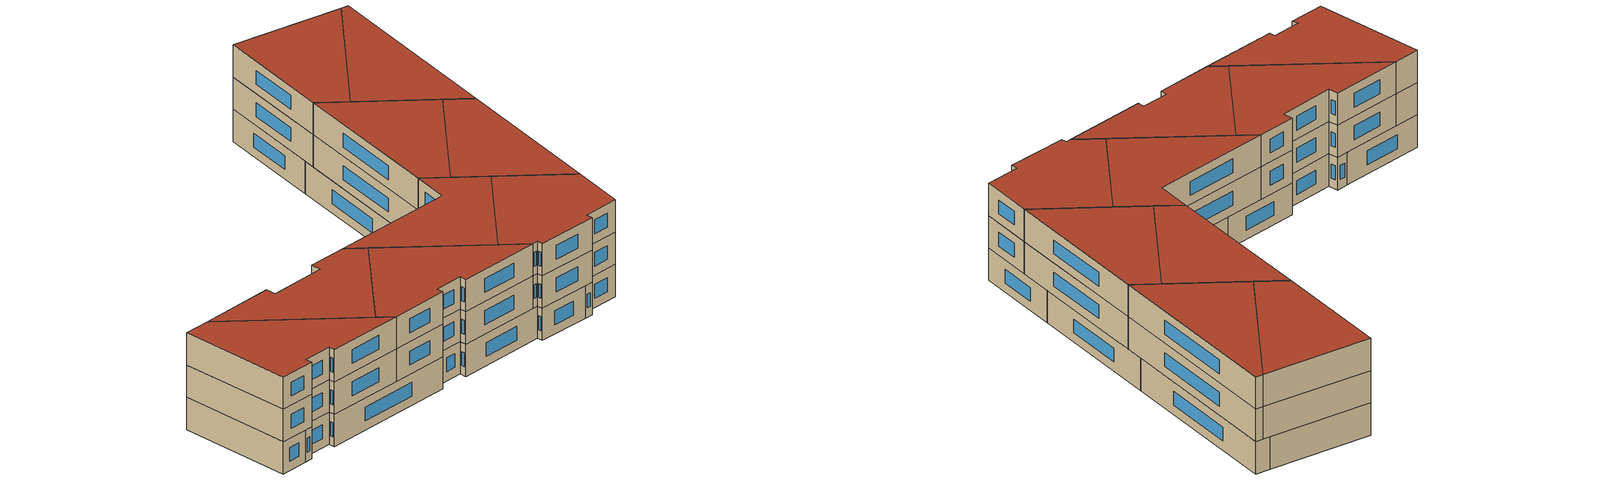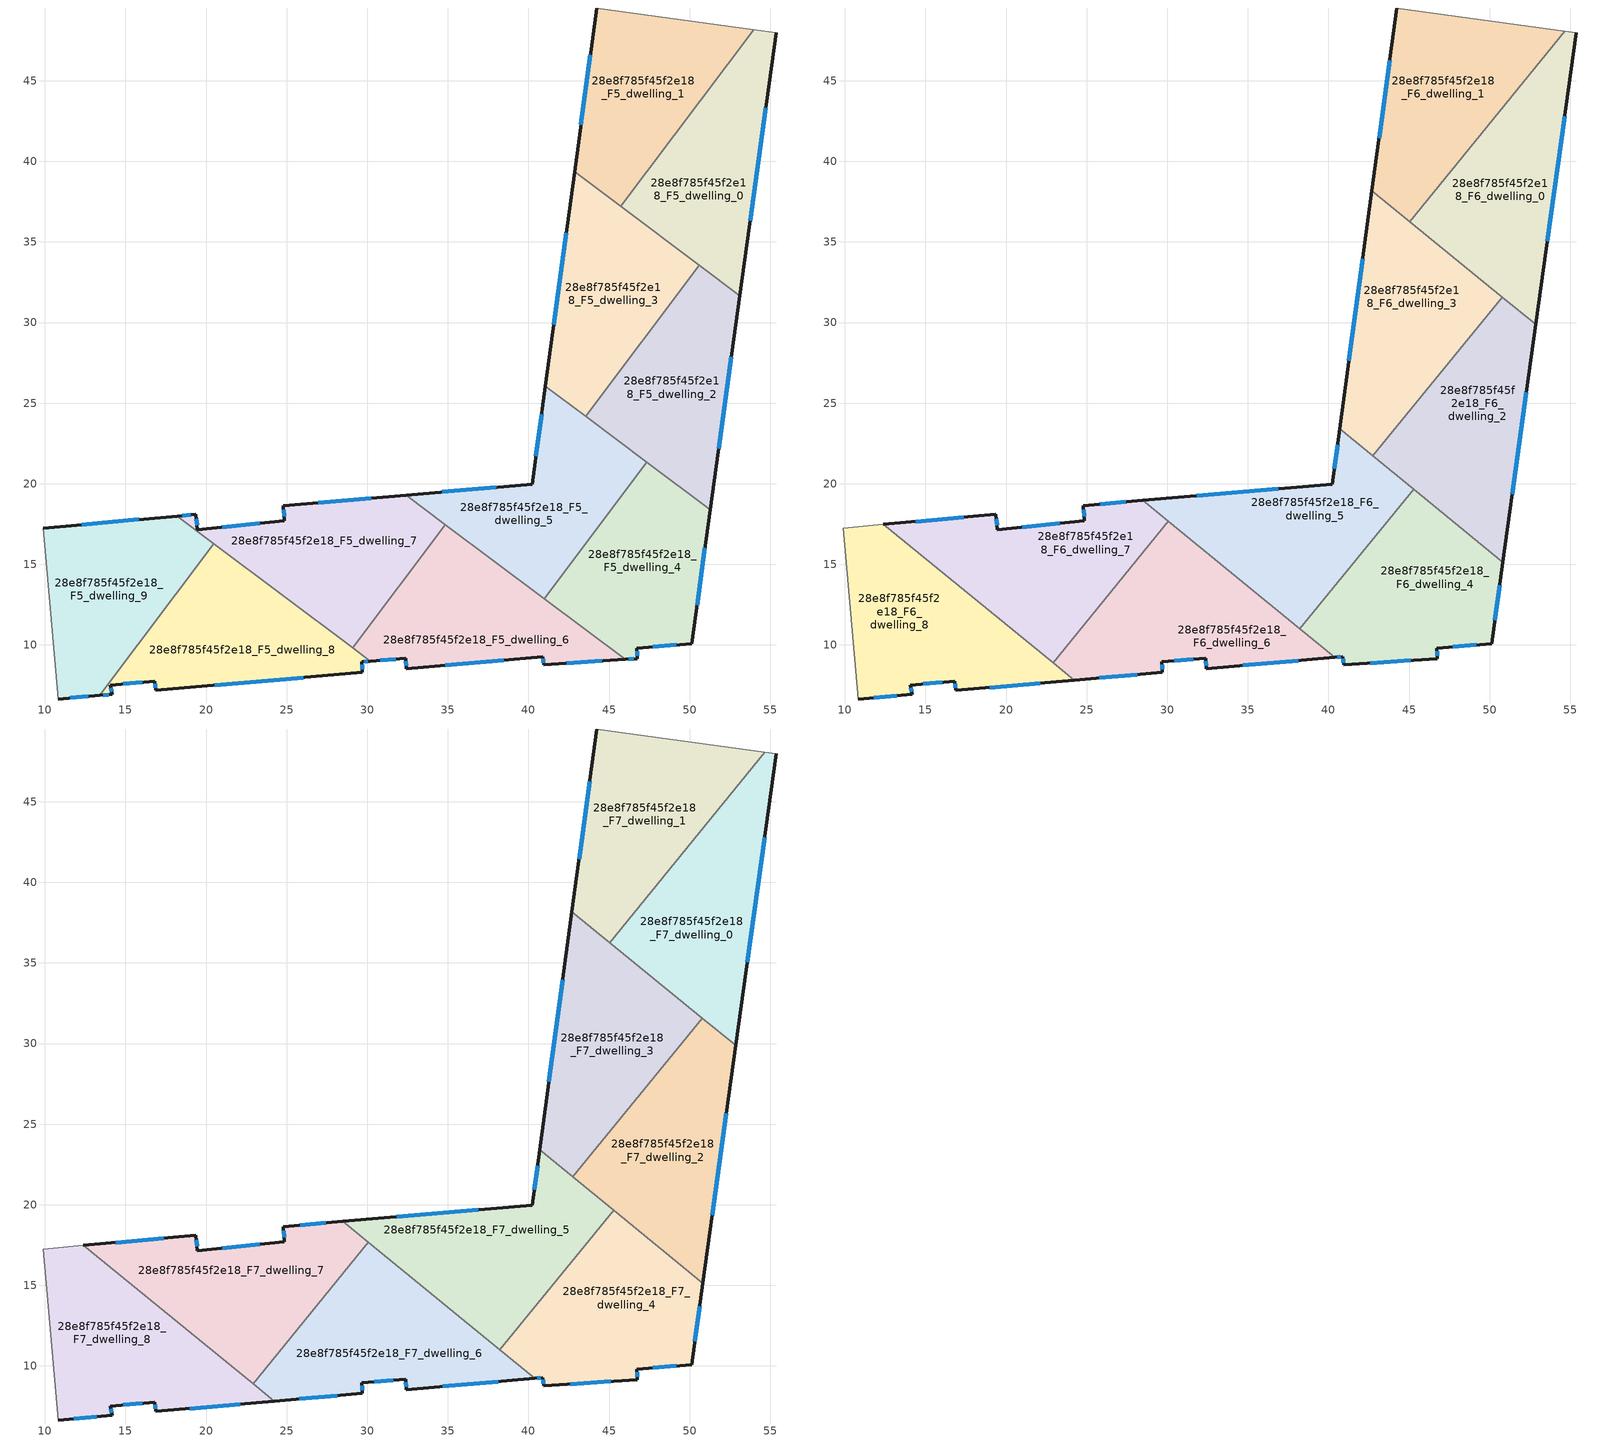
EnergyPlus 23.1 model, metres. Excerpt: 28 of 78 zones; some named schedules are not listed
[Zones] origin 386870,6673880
28e8f785f45f2e18_F5_dwelling_0
 floor to 28e8f785f45f2e18_F4_dwelling_0 (EU_floor_Construction): 55.37,47.97 53.11,31.66 45.73,37.2 53.96,48.17 z15
 wall outside (EU_wall_Construction): 53.11,31.66 55.37,47.97 z15:18
 wall to 28e8f785f45f2e18_F5_dwelling_1 (EU_wall_Construction): 53.96,48.17 45.73,37.2 z15:18
 wall adiabatic (EU_wall_Construction): 55.37,47.97 53.96,48.17 z15:18
 wall to 28e8f785f45f2e18_F5_dwelling_3 (EU_wall_Construction): 45.73,37.2 50.59,33.55 z15:18
 wall to 28e8f785f45f2e18_F5_dwelling_2 (EU_wall_Construction): 50.59,33.55 53.11,31.66 z15:18
 window (EU_Window_Construction): 53.76,36.32 54.72,43.31 z15.86:17.14
28e8f785f45f2e18_F5_dwelling_1
 floor to 28e8f785f45f2e18_F4_dwelling_1 (EU_floor_Construction): 53.96,48.17 45.73,37.2 42.86,39.36 44.23,49.51 z15
 wall outside (EU_wall_Construction): 44.23,49.51 42.86,39.36 z15:18
 wall adiabatic (EU_wall_Construction): 53.96,48.17 44.23,49.51 z15:18
 wall to 28e8f785f45f2e18_F5_dwelling_3 (EU_wall_Construction): 42.86,39.36 45.73,37.2 z15:18
 window (EU_Window_Construction): 43.84,46.61 43.25,42.26 z15.86:17.14
28e8f785f45f2e18_F5_dwelling_2
 floor to 28e8f785f45f2e18_F4_dwelling_2 (EU_floor_Construction): 53.11,31.66 51.28,18.39 43.56,24.18 50.59,33.55 z15
 wall outside (EU_wall_Construction): 51.28,18.39 53.11,31.66 z15:18
 wall to 28e8f785f45f2e18_F5_dwelling_3 (EU_wall_Construction): 50.59,33.55 43.56,24.18 z15:18
 wall to 28e8f785f45f2e18_F5_dwelling_4 (EU_wall_Construction): 47.35,21.34 51.28,18.39 z15:18
 wall to 28e8f785f45f2e18_F5_dwelling_5 (EU_wall_Construction): 43.56,24.18 47.35,21.34 z15:18
 window (EU_Window_Construction): 51.8,22.18 52.59,27.87 z15.86:17.14
28e8f785f45f2e18_F5_dwelling_3
 floor to 28e8f785f45f2e18_F4_dwelling_3 (EU_floor_Construction): 50.59,33.55 43.56,24.18 41.06,26.06 42.86,39.36 z15
 wall outside (EU_wall_Construction): 42.86,39.36 41.06,26.06 z15:18
 wall to 28e8f785f45f2e18_F5_dwelling_5 (EU_wall_Construction): 41.06,26.06 43.56,24.18 z15:18
 window (EU_Window_Construction): 42.34,35.56 41.57,29.86 z15.86:17.14
 ceiling adiabatic (EU_roof_Construction): 43.56,24.18 49.75,32.43 42.7,38.18 41.06,26.06 z18
28e8f785f45f2e18_F5_dwelling_4
 floor to 28e8f785f45f2e18_F4_dwelling_4 (EU_floor_Construction): 51.28,18.39 50.13,10.09 46.73,9.79 46.76,9.16 45.99,9.11 40.99,12.86 47.35,21.34 z15
 wall outside (EU_wall_Construction): 45.99,9.11 46.76,9.16 46.73,9.79 50.13,10.09 51.28,18.39 z15:18
 wall to 28e8f785f45f2e18_F5_dwelling_5 (EU_wall_Construction): 47.35,21.34 40.99,12.86 z15:18
 wall to 28e8f785f45f2e18_F5_dwelling_6 (EU_wall_Construction): 40.99,12.86 45.99,9.11 z15:18
 window (EU_Window_Construction): 50.46,12.46 50.95,16.02 / 47.7,9.88 49.16,10 / 46.75,9.34 46.74,9.61 / 46.21,9.12 46.54,9.14 z15.86:17.14
28e8f785f45f2e18_F5_dwelling_5
 floor to 28e8f785f45f2e18_F4_dwelling_5 (EU_floor_Construction): 47.35,21.34 40.99,12.86 32.42,19.3 40.23,19.96 41.06,26.06 z15
 wall outside (EU_wall_Construction): 41.06,26.06 40.23,19.96 32.42,19.3 z15:18
 wall to 28e8f785f45f2e18_F5_dwelling_7 (EU_wall_Construction): 32.42,19.3 34.85,17.47 z15:18
 wall to 28e8f785f45f2e18_F5_dwelling_6 (EU_wall_Construction): 34.85,17.47 40.99,12.86 z15:18
 window (EU_Window_Construction): 40.82,24.32 40.47,21.71 / 38,19.78 34.65,19.49 z15.86:17.14
 ceiling adiabatic (EU_roof_Construction): 45.79,19.25 42.75,21.73 44.3,23.63 41.06,26.06 40.7,23.4 z18
28e8f785f45f2e18_F5_dwelling_6
 floor to 28e8f785f45f2e18_F4_dwelling_6 (EU_floor_Construction): 45.99,9.11 40.94,8.76 40.89,9.28 32.42,8.54 32.38,9.17 30.2,8.99 29.1,9.82 34.85,17.47 z15
 wall outside (EU_wall_Construction): 30.2,8.99 32.38,9.17 32.42,8.54 40.89,9.28 40.94,8.76 45.99,9.11 z15:18
 wall to 28e8f785f45f2e18_F5_dwelling_7 (EU_wall_Construction): 34.85,17.47 29.1,9.82 z15:18
 wall to 28e8f785f45f2e18_F5_dwelling_8 (EU_wall_Construction): 29.1,9.82 30.2,8.99 z15:18
 window (EU_Window_Construction): 42.39,8.86 44.55,9.01 / 40.9,9.13 40.93,8.91 / 34.84,8.75 38.47,9.07 / 32.39,8.99 32.41,8.72 / 30.82,9.04 31.76,9.12 z15.86:17.14
 ceiling adiabatic (EU_roof_Construction): 38.22,11.01 40.21,13.45 34.85,17.47 33.12,15.17 z18
28e8f785f45f2e18_F5_dwelling_7
 floor to 28e8f785f45f2e18_F4_dwelling_7 (EU_floor_Construction): 34.85,17.47 29.1,9.82 18.21,18 19.38,18.1 19.47,17.15 24.87,17.71 24.8,18.65 32.42,19.3 z15
 wall outside (EU_wall_Construction): 32.42,19.3 24.8,18.65 24.87,17.71 19.47,17.15 19.38,18.1 18.21,18 z15:18
 wall to 28e8f785f45f2e18_F5_dwelling_9 (EU_wall_Construction): 18.21,18 20.49,16.28 z15:18
 wall to 28e8f785f45f2e18_F5_dwelling_8 (EU_wall_Construction): 20.49,16.28 29.1,9.82 z15:18
 window (EU_Window_Construction): 19.04,18.07 18.54,18.03 / 19.44,17.42 19.4,17.83 / 23.33,17.55 21.01,17.31 / 24.82,18.38 24.85,17.98 / 30.24,19.11 26.98,18.84 z15.86:17.14
 ceiling adiabatic (EU_roof_Construction): 33.12,15.17 34.85,17.47 32.42,19.3 28.47,18.96 z18
28e8f785f45f2e18_F5_dwelling_8
 floor to 28e8f785f45f2e18_F4_dwelling_8 (EU_floor_Construction): 30.2,8.99 29.67,8.95 29.7,8.3 16.88,7.18 16.82,7.76 14.07,7.52 14.18,6.94 13.42,6.88 20.49,16.28 z15
 wall outside (EU_wall_Construction): 13.42,6.88 14.18,6.94 14.07,7.52 16.82,7.76 16.88,7.18 29.7,8.3 29.67,8.95 30.2,8.99 z15:18
 wall to 28e8f785f45f2e18_F5_dwelling_9 (EU_wall_Construction): 20.49,16.28 13.42,6.88 z15:18
 window (EU_Window_Construction): 13.64,6.89 13.96,6.92 / 29.82,8.96 30.05,8.98 / 29.69,8.49 29.68,8.77 / 20.54,7.5 26.03,7.98 / 16.84,7.59 16.86,7.34 / 14.86,7.59 16.03,7.69 / 14.15,7.11 14.1,7.35 z15.86:17.14
28e8f785f45f2e18_F5_dwelling_9
 floor to 28e8f785f45f2e18_F4_dwelling_9 (EU_floor_Construction): 20.49,16.28 13.42,6.88 10.84,6.65 9.91,17.25 18.21,18 z15
 wall outside (EU_wall_Construction): 18.21,18 9.91,17.25 / 10.84,6.65 13.42,6.88 z15:18
 wall adiabatic (EU_wall_Construction): 9.91,17.25 10.84,6.65 z15:18
 window (EU_Window_Construction): 15.84,17.78 12.28,17.46 / 11.58,6.71 12.69,6.81 z15.86:17.14
28e8f785f45f2e18_F6_dwelling_0
 floor to 28e8f785f45f2e18_F5_dwelling_0 (EU_floor_Construction): 55.37,47.97 53.11,31.66 45.78,37.17 54.67,48.07 z18
 floor to 28e8f785f45f2e18_F5_dwelling_3 (EU_floor_Construction): 50.59,33.55 49.75,32.43 45.05,36.27 45.78,37.17 z18
 floor to 28e8f785f45f2e18_F5_dwelling_2 (EU_floor_Construction): 53.11,31.66 52.87,29.89 49.75,32.43 50.59,33.55 z18
 wall outside (EU_wall_Construction): 52.87,29.89 55.37,47.97 z18:21
 wall to 28e8f785f45f2e18_F6_dwelling_1 (EU_wall_Construction): 54.67,48.07 45.04,36.27 z18:21
 wall adiabatic (EU_wall_Construction): 55.37,47.97 54.67,48.07 z18:21
 wall to 28e8f785f45f2e18_F6_dwelling_3 (EU_wall_Construction): 45.04,36.27 50.79,31.58 z18:21
 wall to 28e8f785f45f2e18_F6_dwelling_2 (EU_wall_Construction): 50.79,31.58 52.87,29.89 z18:21
 window (EU_Window_Construction): 53.58,35.06 54.65,42.81 z18.86:20.14
28e8f785f45f2e18_F6_dwelling_1
 floor to 28e8f785f45f2e18_F5_dwelling_1 (EU_floor_Construction): 53.96,48.17 45.73,37.2 42.86,39.36 44.23,49.51 z18
 floor to 28e8f785f45f2e18_F5_dwelling_0 (EU_floor_Construction): 54.67,48.07 45.78,37.17 45.73,37.2 53.96,48.17 z18
 floor to 28e8f785f45f2e18_F5_dwelling_3 (EU_floor_Construction): 45.78,37.17 45.05,36.27 42.7,38.18 42.86,39.36 z18
 wall outside (EU_wall_Construction): 44.23,49.51 42.7,38.18 z18:21
 wall adiabatic (EU_wall_Construction): 54.67,48.07 44.23,49.51 z18:21
 wall to 28e8f785f45f2e18_F6_dwelling_3 (EU_wall_Construction): 42.7,38.18 45.04,36.27 z18:21
 window (EU_Window_Construction): 43.79,46.27 43.14,41.42 z18.86:20.14
28e8f785f45f2e18_F6_dwelling_2
 floor to 28e8f785f45f2e18_F5_dwelling_2 (EU_floor_Construction): 52.87,29.89 51.28,18.39 44.3,23.63 50.79,31.58 z18
 floor to 28e8f785f45f2e18_F5_dwelling_4 (EU_floor_Construction): 51.28,18.39 50.83,15.14 45.79,19.25 47.35,21.34 z18
 floor to 28e8f785f45f2e18_F5_dwelling_5 (EU_floor_Construction): 47.35,21.34 45.79,19.25 42.75,21.73 44.3,23.63 z18
 wall outside (EU_wall_Construction): 50.83,15.14 52.87,29.89 z18:21
 wall to 28e8f785f45f2e18_F6_dwelling_3 (EU_wall_Construction): 50.79,31.58 42.75,21.73 z18:21
 wall to 28e8f785f45f2e18_F6_dwelling_4 (EU_wall_Construction): 45.28,19.66 50.83,15.14 z18:21
 wall to 28e8f785f45f2e18_F6_dwelling_5 (EU_wall_Construction): 42.75,21.73 45.28,19.66 z18:21
 window (EU_Window_Construction): 51.41,19.35 52.28,25.67 z18.86:20.14
28e8f785f45f2e18_F6_dwelling_3
 floor to 28e8f785f45f2e18_F5_dwelling_2 (EU_floor_Construction): 50.79,31.58 44.3,23.63 43.56,24.18 49.75,32.43 z18
 floor adiabatic (EU_floor_Construction): 49.75,32.43 43.56,24.18 44.3,23.63 42.75,21.73 40.7,23.4 42.7,38.18 z18
 wall outside (EU_wall_Construction): 42.7,38.18 40.7,23.4 z18:21
 wall to 28e8f785f45f2e18_F6_dwelling_5 (EU_wall_Construction): 40.7,23.4 42.75,21.73 z18:21
 window (EU_Window_Construction): 42.13,33.96 41.27,27.62 z18.86:20.14
28e8f785f45f2e18_F6_dwelling_4
 floor to 28e8f785f45f2e18_F5_dwelling_4 (EU_floor_Construction): 50.83,15.14 50.13,10.09 46.73,9.79 46.76,9.16 45.99,9.11 40.99,12.86 45.79,19.25 z18
 floor to 28e8f785f45f2e18_F5_dwelling_6 (EU_floor_Construction): 45.99,9.11 40.94,8.76 40.89,9.28 40.4,9.24 38.22,11.01 40.21,13.45 z18
 floor to 28e8f785f45f2e18_F5_dwelling_5 (EU_floor_Construction): 45.79,19.25 40.99,12.86 40.21,13.45 45.28,19.66 z18
 wall outside (EU_wall_Construction): 40.4,9.24 40.89,9.28 40.94,8.76 46.76,9.16 46.73,9.79 50.13,10.09 50.83,15.14 z18:21
 wall to 28e8f785f45f2e18_F6_dwelling_5 (EU_wall_Construction): 45.28,19.66 38.22,11.01 z18:21
 wall to 28e8f785f45f2e18_F6_dwelling_6 (EU_wall_Construction): 38.22,11.01 40.4,9.24 z18:21
 window (EU_Window_Construction): 50.33,11.53 50.63,13.7 / 47.7,9.88 49.16,10 / 46.75,9.34 46.74,9.61 / 42.6,8.87 45.1,9.05 / 40.9,9.13 40.93,8.91 / 40.54,9.25 40.75,9.27 z18.86:20.14
28e8f785f45f2e18_F6_dwelling_5
 floor to 28e8f785f45f2e18_F5_dwelling_5 (EU_floor_Construction): 45.28,19.66 40.21,13.45 32.42,19.3 40.23,19.96 40.7,23.4 z18
 floor adiabatic (EU_floor_Construction): 40.21,13.45 38.22,11.01 28.47,18.96 32.42,19.3 z18
 wall outside (EU_wall_Construction): 40.7,23.4 40.23,19.96 28.47,18.96 z18:21
 wall to 28e8f785f45f2e18_F6_dwelling_7 (EU_wall_Construction): 28.47,18.96 30.07,17.66 z18:21
 wall to 28e8f785f45f2e18_F6_dwelling_6 (EU_wall_Construction): 30.07,17.66 38.22,11.01 z18:21
 window (EU_Window_Construction): 40.56,22.42 40.36,20.95 / 36.87,19.68 31.83,19.25 z18.86:20.14
28e8f785f45f2e18_F6_dwelling_6
 floor to 28e8f785f45f2e18_F5_dwelling_6 (EU_floor_Construction): 40.4,9.24 32.42,8.54 32.38,9.17 30.2,8.99 29.1,9.82 33.12,15.17 z18
 floor to 28e8f785f45f2e18_F5_dwelling_8 (EU_floor_Construction): 30.2,8.99 29.67,8.95 29.7,8.3 24.23,7.82 22.92,8.89 25.73,12.35 z18
 floor to 28e8f785f45f2e18_F5_dwelling_7 (EU_floor_Construction): 33.12,15.17 29.1,9.82 25.73,12.35 30.07,17.66 z18
 wall outside (EU_wall_Construction): 24.23,7.82 29.7,8.3 29.67,8.95 32.38,9.17 32.42,8.54 40.4,9.24 z18:21
 wall to 28e8f785f45f2e18_F6_dwelling_7 (EU_wall_Construction): 30.07,17.66 22.92,8.89 z18:21
 wall to 28e8f785f45f2e18_F6_dwelling_8 (EU_wall_Construction): 22.92,8.89 24.23,7.82 z18:21
 window (EU_Window_Construction): 34.7,8.74 38.12,9.04 / 32.39,8.99 32.41,8.72 / 30.45,9.01 31.61,9.11 / 29.69,8.49 29.68,8.77 / 25.79,7.96 28.14,8.16 z18.86:20.14
28e8f785f45f2e18_F6_dwelling_7
 floor to 28e8f785f45f2e18_F5_dwelling_7 (EU_floor_Construction): 30.07,17.66 25.73,12.35 18.21,18 19.38,18.1 19.47,17.15 24.87,17.71 24.8,18.65 28.47,18.96 z18
 floor to 28e8f785f45f2e18_F5_dwelling_8 (EU_floor_Construction): 25.73,12.35 22.92,8.89 17.97,12.93 20.49,16.28 z18
 floor to 28e8f785f45f2e18_F5_dwelling_9 (EU_floor_Construction): 20.49,16.28 17.97,12.93 12.4,17.47 18.21,18 z18
 wall outside (EU_wall_Construction): 28.47,18.96 24.8,18.65 24.87,17.71 19.47,17.15 19.38,18.1 12.4,17.47 z18:21
 wall to 28e8f785f45f2e18_F6_dwelling_8 (EU_wall_Construction): 12.4,17.47 22.92,8.9 z18:21
 window (EU_Window_Construction): 19.44,17.42 19.4,17.83 / 23.33,17.55 21.01,17.31 / 24.82,18.38 24.85,17.98 / 27.42,18.88 25.85,18.74 / 17.38,17.92 14.39,17.65 z18.86:20.14
28e8f785f45f2e18_F6_dwelling_8
 floor to 28e8f785f45f2e18_F5_dwelling_8 (EU_floor_Construction): 24.23,7.82 16.88,7.18 16.82,7.76 14.07,7.52 14.18,6.94 13.42,6.88 17.97,12.93 z18
 floor to 28e8f785f45f2e18_F5_dwelling_9 (EU_floor_Construction): 17.97,12.93 13.42,6.88 10.84,6.65 9.91,17.25 12.4,17.47 z18
 wall outside (EU_wall_Construction): 10.84,6.65 14.18,6.94 14.07,7.52 16.82,7.76 16.88,7.18 24.23,7.82 z18:21
 wall adiabatic (EU_wall_Construction): 12.4,17.47 9.91,17.25 10.84,6.65 z18:21
 window (EU_Window_Construction): 14.15,7.11 14.1,7.35 / 11.79,6.73 13.23,6.86 / 18.98,7.36 22.13,7.64 / 16.84,7.59 16.86,7.34 / 14.86,7.59 16.03,7.69 z18.86:20.14
28e8f785f45f2e18_F7_dwelling_0
 floor to 28e8f785f45f2e18_F6_dwelling_0 (EU_floor_Construction): 55.37,47.97 52.87,29.89 45.04,36.27 54.67,48.07 z21
 wall outside (EU_wall_Construction): 52.87,29.89 55.37,47.97 z21:24
 wall to 28e8f785f45f2e18_F7_dwelling_1 (EU_wall_Construction): 54.67,48.07 45.04,36.27 z21:24
 wall adiabatic (EU_wall_Construction): 55.37,47.97 54.67,48.07 z21:24
 wall to 28e8f785f45f2e18_F7_dwelling_3 (EU_wall_Construction): 45.04,36.27 50.79,31.58 z21:24
 wall to 28e8f785f45f2e18_F7_dwelling_2 (EU_wall_Construction): 50.79,31.58 52.87,29.89 z21:24
 window (EU_Window_Construction): 53.58,35.06 54.65,42.81 z21.86:23.14
 roof outside (EU_roof_Construction): 52.87,29.89 55.37,47.97 54.67,48.07 45.04,36.27 z24
28e8f785f45f2e18_F7_dwelling_1
 floor to 28e8f785f45f2e18_F6_dwelling_1 (EU_floor_Construction): 54.67,48.07 45.04,36.27 42.7,38.18 44.23,49.51 z21
 wall outside (EU_wall_Construction): 44.23,49.51 42.7,38.18 z21:24
 wall adiabatic (EU_wall_Construction): 54.67,48.07 44.23,49.51 z21:24
 wall to 28e8f785f45f2e18_F7_dwelling_3 (EU_wall_Construction): 42.7,38.18 45.04,36.27 z21:24
 window (EU_Window_Construction): 43.79,46.27 43.14,41.42 z21.86:23.14
 roof outside (EU_roof_Construction): 45.04,36.27 54.67,48.07 44.23,49.51 42.7,38.18 z24
28e8f785f45f2e18_F7_dwelling_2
 floor to 28e8f785f45f2e18_F6_dwelling_2 (EU_floor_Construction): 52.87,29.89 50.83,15.14 42.75,21.73 50.79,31.58 z21
 wall outside (EU_wall_Construction): 50.83,15.14 52.87,29.89 z21:24
 wall to 28e8f785f45f2e18_F7_dwelling_3 (EU_wall_Construction): 50.79,31.58 42.75,21.73 z21:24
 wall to 28e8f785f45f2e18_F7_dwelling_4 (EU_wall_Construction): 45.28,19.66 50.83,15.14 z21:24
 wall to 28e8f785f45f2e18_F7_dwelling_5 (EU_wall_Construction): 42.75,21.73 45.28,19.66 z21:24
 window (EU_Window_Construction): 51.41,19.35 52.28,25.67 z21.86:23.14
 roof outside (EU_roof_Construction): 50.83,15.14 52.87,29.89 50.79,31.58 42.75,21.73 z24
28e8f785f45f2e18_F7_dwelling_3
 floor to 28e8f785f45f2e18_F6_dwelling_3 (EU_floor_Construction): 50.79,31.58 42.75,21.73 40.7,23.4 42.7,38.18 z21
 wall outside (EU_wall_Construction): 42.7,38.18 40.7,23.4 z21:24
 wall to 28e8f785f45f2e18_F7_dwelling_5 (EU_wall_Construction): 40.7,23.4 42.75,21.73 z21:24
 window (EU_Window_Construction): 42.13,33.96 41.27,27.62 z21.86:23.14
 roof outside (EU_roof_Construction): 42.75,21.73 50.79,31.58 42.7,38.18 40.7,23.4 z24
28e8f785f45f2e18_F7_dwelling_4
 floor to 28e8f785f45f2e18_F6_dwelling_4 (EU_floor_Construction): 50.83,15.14 50.13,10.09 46.73,9.79 46.76,9.16 40.94,8.76 40.89,9.28 40.4,9.24 38.22,11.01 45.28,19.66 z21
 wall outside (EU_wall_Construction): 40.4,9.24 40.89,9.28 40.94,8.76 46.76,9.16 46.73,9.79 50.13,10.09 50.83,15.14 z21:24
 wall to 28e8f785f45f2e18_F7_dwelling_5 (EU_wall_Construction): 45.28,19.66 38.22,11.01 z21:24
 wall to 28e8f785f45f2e18_F7_dwelling_6 (EU_wall_Construction): 38.22,11.01 40.4,9.24 z21:24
 window (EU_Window_Construction): 50.33,11.53 50.63,13.7 / 47.7,9.88 49.16,10 / 46.75,9.34 46.74,9.61 / 42.6,8.87 45.1,9.05 / 40.9,9.13 40.93,8.91 / 40.54,9.25 40.75,9.27 z21.86:23.14
 roof outside (EU_roof_Construction): 50.13,10.09 50.83,15.14 45.28,19.66 38.22,11.01 40.4,9.24 40.89,9.28 40.94,8.76 46.76,9.16 46.73,9.79 z24
28e8f785f45f2e18_F7_dwelling_5
 floor to 28e8f785f45f2e18_F6_dwelling_5 (EU_floor_Construction): 45.28,19.66 38.22,11.01 28.47,18.96 40.23,19.96 40.7,23.4 z21
 wall outside (EU_wall_Construction): 40.7,23.4 40.23,19.96 28.47,18.96 z21:24
 wall to 28e8f785f45f2e18_F7_dwelling_7 (EU_wall_Construction): 28.47,18.96 30.07,17.66 z21:24
 wall to 28e8f785f45f2e18_F7_dwelling_6 (EU_wall_Construction): 30.07,17.66 38.22,11.01 z21:24
 window (EU_Window_Construction): 40.56,22.42 40.36,20.95 / 36.87,19.68 31.83,19.25 z21.86:23.14
 roof outside (EU_roof_Construction): 38.22,11.01 45.28,19.66 40.7,23.4 40.23,19.96 28.47,18.96 z24
28e8f785f45f2e18_F7_dwelling_6
 floor to 28e8f785f45f2e18_F6_dwelling_6 (EU_floor_Construction): 40.4,9.24 32.42,8.54 32.38,9.17 29.67,8.95 29.7,8.3 24.23,7.82 22.92,8.89 30.07,17.66 z21
 wall outside (EU_wall_Construction): 24.23,7.82 29.7,8.3 29.67,8.95 32.38,9.17 32.42,8.54 40.4,9.24 z21:24
 wall to 28e8f785f45f2e18_F7_dwelling_7 (EU_wall_Construction): 30.07,17.66 22.92,8.89 z21:24
 wall to 28e8f785f45f2e18_F7_dwelling_8 (EU_wall_Construction): 22.92,8.89 24.23,7.82 z21:24
 window (EU_Window_Construction): 34.7,8.74 38.12,9.04 / 32.39,8.99 32.41,8.72 / 30.45,9.01 31.61,9.11 / 29.69,8.49 29.68,8.77 / 25.79,7.96 28.14,8.16 z21.86:23.14
 roof outside (EU_roof_Construction): 40.4,9.24 30.07,17.66 22.92,8.89 24.23,7.82 29.7,8.3 29.67,8.95 32.38,9.17 32.42,8.54 z24
28e8f785f45f2e18_F7_dwelling_7
 floor to 28e8f785f45f2e18_F6_dwelling_7 (EU_floor_Construction): 30.07,17.66 22.92,8.89 12.4,17.47 19.38,18.1 19.47,17.15 24.87,17.71 24.8,18.65 28.47,18.96 z21
 wall outside (EU_wall_Construction): 28.47,18.96 24.8,18.65 24.87,17.71 19.47,17.15 19.38,18.1 12.4,17.47 z21:24
 wall to 28e8f785f45f2e18_F7_dwelling_8 (EU_wall_Construction): 12.4,17.47 22.92,8.9 z21:24
 window (EU_Window_Construction): 19.44,17.42 19.4,17.83 / 23.33,17.55 21.01,17.31 / 24.82,18.38 24.85,17.98 / 27.42,18.88 25.85,18.74 / 17.38,17.92 14.39,17.65 z21.86:23.14
 roof outside (EU_roof_Construction): 22.92,8.89 30.07,17.66 28.47,18.96 24.8,18.65 24.87,17.71 19.47,17.15 19.38,18.1 12.4,17.47 z24
28e8f785f45f2e18_F7_dwelling_8
 floor to 28e8f785f45f2e18_F6_dwelling_8 (EU_floor_Construction): 24.23,7.82 16.88,7.18 16.82,7.76 14.07,7.52 14.18,6.94 10.84,6.65 9.91,17.25 12.4,17.47 z21
 wall outside (EU_wall_Construction): 10.84,6.65 14.18,6.94 14.07,7.52 16.82,7.76 16.88,7.18 24.23,7.82 z21:24
 wall adiabatic (EU_wall_Construction): 12.4,17.47 9.91,17.25 10.84,6.65 z21:24
 window (EU_Window_Construction): 14.15,7.11 14.1,7.35 / 11.79,6.73 13.23,6.86 / 18.98,7.36 22.13,7.64 / 16.84,7.59 16.86,7.34 / 14.86,7.59 16.03,7.69 z21.86:23.14
 roof outside (EU_roof_Construction): 24.23,7.82 12.4,17.47 9.91,17.25 10.84,6.65 14.18,6.94 14.07,7.52 16.82,7.76 16.88,7.18 z24
[Building]
EU S2 Campaign: North Axis=0; Terrain=City; Solar Distribution=FullExterior
[Site:Location]
Helsinki-Vantaa.AP: Latitude=60.317; Longitude=24.963; Time Zone=2; Elevation=54.6
[SizingPeriod:WeatherFileDays]
AnnualSizingPeriod: Begin Month=1; Begin Day of Month=1; End Month=12; End Day of Month=31; Day of Week for Start Day=Monday; Use Weather File Daylight Saving Period=No; Use Weather File Rain and Snow Indicators=No
[MATERIAL]
EU_InternalMass_Material: Roughness=MediumRough; Thickness=0.1; Conductivity=1; Density=1800; Specific Heat=900; Thermal Absorptance=0.9; Solar Absorptance=0.7; Visible Absorptance=0.7
[MATERIAL:NOMASS] Roughness=MediumRough; Thermal Absorptance=0.9; Solar Absorptance=0.7; Visible Absorptance=0.7
Name | Thermal Resistance
EU_wall_NoMass | 2.29768
EU_roof_NoMass | 2.65117
EU_floor_NoMass | 2.06791
[WINDOWMATERIAL:SIMPLEGLAZINGSYSTEM]
EU_Window_SimpleGlazing: UFactor=2.12775; Solar Heat Gain Coefficient=0.7; Visible Transmittance=0.7
[CONSTRUCTION]
EU_wall_Construction: EU_wall_NoMass
EU_roof_Construction: EU_roof_NoMass
EU_floor_Construction: EU_floor_NoMass
EU_Window_Construction: EU_Window_SimpleGlazing
EU_InternalMass_Construction: EU_InternalMass_Material
[ZONE] Type=1; Multiplier=1; Ceiling Height=autocalculate; Floor Area=autocalculate; Part of Total Floor Area=Yes
Name | Volume
28e8f785f45f2e18_F5_dwelling_0 | 224.864
28e8f785f45f2e18_F6_dwelling_0; 28e8f785f45f2e18_F7_dwelling_0 | 249.834
28e8f785f45f2e18_F5_dwelling_1 | 224.867
28e8f785f45f2e18_F6_dwelling_1; 28e8f785f45f2e18_F7_dwelling_1 | 249.861
28e8f785f45f2e18_F5_dwelling_2 | 224.882
28e8f785f45f2e18_F6_dwelling_2; 28e8f785f45f2e18_F7_dwelling_2 | 249.855
28e8f785f45f2e18_F5_dwelling_3 | 224.872
28e8f785f45f2e18_F6_dwelling_3; 28e8f785f45f2e18_F7_dwelling_3 | 249.848
28e8f785f45f2e18_F5_dwelling_4 | 224.838
28e8f785f45f2e18_F6_dwelling_4; 28e8f785f45f2e18_F7_dwelling_4 | 249.852
28e8f785f45f2e18_F5_dwelling_5 | 224.863
28e8f785f45f2e18_F6_dwelling_5; 28e8f785f45f2e18_F7_dwelling_5 | 249.839
28e8f785f45f2e18_F5_dwelling_6 | 224.87
28e8f785f45f2e18_F6_dwelling_6; 28e8f785f45f2e18_F7_dwelling_6; 28e8f785f45f2e18_F6_dwelling_7; 28e8f785f45f2e18_F7_dwelling_7 | 249.849
28e8f785f45f2e18_F5_dwelling_7 | 224.834
28e8f785f45f2e18_F5_dwelling_8 | 224.829
28e8f785f45f2e18_F6_dwelling_8; 28e8f785f45f2e18_F7_dwelling_8 | 249.843
28e8f785f45f2e18_F5_dwelling_9 | 224.865
[INTERNALMASS] Construction=EU_InternalMass_Construction
Name | Zone or ZoneList | Surface Area
28e8f785f45f2e18_F5_dwelling_0_EU_InternalMass | 28e8f785f45f2e18_F5_dwelling_0 | 74.9546
28e8f785f45f2e18_F5_dwelling_1_EU_InternalMass | 28e8f785f45f2e18_F5_dwelling_1 | 74.9548
28e8f785f45f2e18_F5_dwelling_2_EU_InternalMass | 28e8f785f45f2e18_F5_dwelling_2 | 74.9614
28e8f785f45f2e18_F5_dwelling_3_EU_InternalMass | 28e8f785f45f2e18_F5_dwelling_3 | 74.9564
28e8f785f45f2e18_F5_dwelling_4_EU_InternalMass | 28e8f785f45f2e18_F5_dwelling_4 | 74.9463
28e8f785f45f2e18_F5_dwelling_5_EU_InternalMass | 28e8f785f45f2e18_F5_dwelling_5 | 74.9555
28e8f785f45f2e18_F5_dwelling_6_EU_InternalMass | 28e8f785f45f2e18_F5_dwelling_6 | 74.9554
28e8f785f45f2e18_F5_dwelling_7_EU_InternalMass | 28e8f785f45f2e18_F5_dwelling_7 | 74.9489
28e8f785f45f2e18_F5_dwelling_8_EU_InternalMass | 28e8f785f45f2e18_F5_dwelling_8 | 74.9431
28e8f785f45f2e18_F5_dwelling_9_EU_InternalMass | 28e8f785f45f2e18_F5_dwelling_9 | 74.9544
28e8f785f45f2e18_F6_dwelling_0_EU_InternalMass | 28e8f785f45f2e18_F6_dwelling_0 | 83.2789
28e8f785f45f2e18_F6_dwelling_1_EU_InternalMass | 28e8f785f45f2e18_F6_dwelling_1 | 83.2856
28e8f785f45f2e18_F6_dwelling_2_EU_InternalMass | 28e8f785f45f2e18_F6_dwelling_2 | 83.2857
28e8f785f45f2e18_F6_dwelling_3_EU_InternalMass | 28e8f785f45f2e18_F6_dwelling_3 | 83.2821
28e8f785f45f2e18_F6_dwelling_4_EU_InternalMass | 28e8f785f45f2e18_F6_dwelling_4 | 83.2843
28e8f785f45f2e18_F6_dwelling_5_EU_InternalMass | 28e8f785f45f2e18_F6_dwelling_5 | 83.2812
28e8f785f45f2e18_F6_dwelling_6_EU_InternalMass | 28e8f785f45f2e18_F6_dwelling_6 | 83.2835
28e8f785f45f2e18_F6_dwelling_7_EU_InternalMass | 28e8f785f45f2e18_F6_dwelling_7 | 83.2831
28e8f785f45f2e18_F6_dwelling_8_EU_InternalMass | 28e8f785f45f2e18_F6_dwelling_8 | 83.2807
28e8f785f45f2e18_F7_dwelling_0_EU_InternalMass | 28e8f785f45f2e18_F7_dwelling_0 | 83.2789
28e8f785f45f2e18_F7_dwelling_1_EU_InternalMass | 28e8f785f45f2e18_F7_dwelling_1 | 83.2856
28e8f785f45f2e18_F7_dwelling_2_EU_InternalMass | 28e8f785f45f2e18_F7_dwelling_2 | 83.2857
28e8f785f45f2e18_F7_dwelling_3_EU_InternalMass | 28e8f785f45f2e18_F7_dwelling_3 | 83.2821
28e8f785f45f2e18_F7_dwelling_4_EU_InternalMass | 28e8f785f45f2e18_F7_dwelling_4 | 83.2843
28e8f785f45f2e18_F7_dwelling_5_EU_InternalMass | 28e8f785f45f2e18_F7_dwelling_5 | 83.2812
28e8f785f45f2e18_F7_dwelling_6_EU_InternalMass | 28e8f785f45f2e18_F7_dwelling_6 | 83.2835
28e8f785f45f2e18_F7_dwelling_7_EU_InternalMass | 28e8f785f45f2e18_F7_dwelling_7 | 83.2831
28e8f785f45f2e18_F7_dwelling_8_EU_InternalMass | 28e8f785f45f2e18_F7_dwelling_8 | 83.2807
[OTHEREQUIPMENT] Fuel Type=Electricity; Design Level Calculation Method=Watts/Area; Power per Zone Floor Area=1; Fraction Latent=0; Fraction Radiant=0; Fraction Lost=0; Carbon Dioxide Generation Rate=0; EndUse Subcategory=EU_Step8_InternalGains
Name | Zone or ZoneList or Space or SpaceList | Schedule
EU_Step8_InternalGain_28e8f785f45f2e18_F5_dwelling_0_f000 | 28e8f785f45f2e18_F5_dwelling_0 | EU_Step8_GainSchedule_28e8f785f45f2e18_F5_dwelling_0_f000
EU_Step8_InternalGain_28e8f785f45f2e18_F5_dwelling_1_f000 | 28e8f785f45f2e18_F5_dwelling_1 | EU_Step8_GainSchedule_28e8f785f45f2e18_F5_dwelling_1_f000
EU_Step8_InternalGain_28e8f785f45f2e18_F5_dwelling_2_f000 | 28e8f785f45f2e18_F5_dwelling_2 | EU_Step8_GainSchedule_28e8f785f45f2e18_F5_dwelling_2_f000
EU_Step8_InternalGain_28e8f785f45f2e18_F5_dwelling_3_f000 | 28e8f785f45f2e18_F5_dwelling_3 | EU_Step8_GainSchedule_28e8f785f45f2e18_F5_dwelling_3_f000
EU_Step8_InternalGain_28e8f785f45f2e18_F5_dwelling_4_f000 | 28e8f785f45f2e18_F5_dwelling_4 | EU_Step8_GainSchedule_28e8f785f45f2e18_F5_dwelling_4_f000
EU_Step8_InternalGain_28e8f785f45f2e18_F5_dwelling_5_f000 | 28e8f785f45f2e18_F5_dwelling_5 | EU_Step8_GainSchedule_28e8f785f45f2e18_F5_dwelling_5_f000
EU_Step8_InternalGain_28e8f785f45f2e18_F5_dwelling_6_f000 | 28e8f785f45f2e18_F5_dwelling_6 | EU_Step8_GainSchedule_28e8f785f45f2e18_F5_dwelling_6_f000
EU_Step8_InternalGain_28e8f785f45f2e18_F5_dwelling_7_f000 | 28e8f785f45f2e18_F5_dwelling_7 | EU_Step8_GainSchedule_28e8f785f45f2e18_F5_dwelling_7_f000
EU_Step8_InternalGain_28e8f785f45f2e18_F5_dwelling_8_f000 | 28e8f785f45f2e18_F5_dwelling_8 | EU_Step8_GainSchedule_28e8f785f45f2e18_F5_dwelling_8_f000
EU_Step8_InternalGain_28e8f785f45f2e18_F5_dwelling_9_f000 | 28e8f785f45f2e18_F5_dwelling_9 | EU_Step8_GainSchedule_28e8f785f45f2e18_F5_dwelling_9_f000
EU_Step8_InternalGain_28e8f785f45f2e18_F6_dwelling_0_f000 | 28e8f785f45f2e18_F6_dwelling_0 | EU_Step8_GainSchedule_28e8f785f45f2e18_F6_dwelling_0_f000
EU_Step8_InternalGain_28e8f785f45f2e18_F6_dwelling_1_f000 | 28e8f785f45f2e18_F6_dwelling_1 | EU_Step8_GainSchedule_28e8f785f45f2e18_F6_dwelling_1_f000
EU_Step8_InternalGain_28e8f785f45f2e18_F6_dwelling_2_f000 | 28e8f785f45f2e18_F6_dwelling_2 | EU_Step8_GainSchedule_28e8f785f45f2e18_F6_dwelling_2_f000
EU_Step8_InternalGain_28e8f785f45f2e18_F6_dwelling_3_f000 | 28e8f785f45f2e18_F6_dwelling_3 | EU_Step8_GainSchedule_28e8f785f45f2e18_F6_dwelling_3_f000
EU_Step8_InternalGain_28e8f785f45f2e18_F6_dwelling_4_f000 | 28e8f785f45f2e18_F6_dwelling_4 | EU_Step8_GainSchedule_28e8f785f45f2e18_F6_dwelling_4_f000
EU_Step8_InternalGain_28e8f785f45f2e18_F6_dwelling_5_f000 | 28e8f785f45f2e18_F6_dwelling_5 | EU_Step8_GainSchedule_28e8f785f45f2e18_F6_dwelling_5_f000
EU_Step8_InternalGain_28e8f785f45f2e18_F6_dwelling_6_f000 | 28e8f785f45f2e18_F6_dwelling_6 | EU_Step8_GainSchedule_28e8f785f45f2e18_F6_dwelling_6_f000
EU_Step8_InternalGain_28e8f785f45f2e18_F6_dwelling_7_f000 | 28e8f785f45f2e18_F6_dwelling_7 | EU_Step8_GainSchedule_28e8f785f45f2e18_F6_dwelling_7_f000
EU_Step8_InternalGain_28e8f785f45f2e18_F6_dwelling_8_f000 | 28e8f785f45f2e18_F6_dwelling_8 | EU_Step8_GainSchedule_28e8f785f45f2e18_F6_dwelling_8_f000
EU_Step8_InternalGain_28e8f785f45f2e18_F7_dwelling_0_f000 | 28e8f785f45f2e18_F7_dwelling_0 | EU_Step8_GainSchedule_28e8f785f45f2e18_F7_dwelling_0_f000
EU_Step8_InternalGain_28e8f785f45f2e18_F7_dwelling_1_f000 | 28e8f785f45f2e18_F7_dwelling_1 | EU_Step8_GainSchedule_28e8f785f45f2e18_F7_dwelling_1_f000
EU_Step8_InternalGain_28e8f785f45f2e18_F7_dwelling_2_f000 | 28e8f785f45f2e18_F7_dwelling_2 | EU_Step8_GainSchedule_28e8f785f45f2e18_F7_dwelling_2_f000
EU_Step8_InternalGain_28e8f785f45f2e18_F7_dwelling_3_f000 | 28e8f785f45f2e18_F7_dwelling_3 | EU_Step8_GainSchedule_28e8f785f45f2e18_F7_dwelling_3_f000
EU_Step8_InternalGain_28e8f785f45f2e18_F7_dwelling_4_f000 | 28e8f785f45f2e18_F7_dwelling_4 | EU_Step8_GainSchedule_28e8f785f45f2e18_F7_dwelling_4_f000
EU_Step8_InternalGain_28e8f785f45f2e18_F7_dwelling_5_f000 | 28e8f785f45f2e18_F7_dwelling_5 | EU_Step8_GainSchedule_28e8f785f45f2e18_F7_dwelling_5_f000
EU_Step8_InternalGain_28e8f785f45f2e18_F7_dwelling_6_f000 | 28e8f785f45f2e18_F7_dwelling_6 | EU_Step8_GainSchedule_28e8f785f45f2e18_F7_dwelling_6_f000
EU_Step8_InternalGain_28e8f785f45f2e18_F7_dwelling_7_f000 | 28e8f785f45f2e18_F7_dwelling_7 | EU_Step8_GainSchedule_28e8f785f45f2e18_F7_dwelling_7_f000
EU_Step8_InternalGain_28e8f785f45f2e18_F7_dwelling_8_f000 | 28e8f785f45f2e18_F7_dwelling_8 | EU_Step8_GainSchedule_28e8f785f45f2e18_F7_dwelling_8_f000
[ZONEVENTILATION:DESIGNFLOWRATE] Schedule=EU_AlwaysOn; Design Flow Rate Calculation Method=AirChanges/Hour; Air Changes per Hour=0.580295; Ventilation Type=Natural; Fan Pressure Rise=0; Fan Total Efficiency=1; Constant Term Coefficient=1; Temperature Term Coefficient=0; Velocity Term Coefficient=0; Velocity Squared Term Coefficient=0; Minimum Indoor Temperature=-100; Maximum Indoor Temperature=100; Delta Temperature=-100; Minimum Outdoor Temperature=-100; Maximum Outdoor Temperature=100; Maximum Wind Speed=40
Name | Zone or ZoneList or Space or SpaceList
EU_ConstantAir_28e8f785f45f2e18_F5_dwelling_0 | 28e8f785f45f2e18_F5_dwelling_0
EU_ConstantAir_28e8f785f45f2e18_F5_dwelling_1 | 28e8f785f45f2e18_F5_dwelling_1
EU_ConstantAir_28e8f785f45f2e18_F5_dwelling_2 | 28e8f785f45f2e18_F5_dwelling_2
EU_ConstantAir_28e8f785f45f2e18_F5_dwelling_3 | 28e8f785f45f2e18_F5_dwelling_3
EU_ConstantAir_28e8f785f45f2e18_F5_dwelling_4 | 28e8f785f45f2e18_F5_dwelling_4
EU_ConstantAir_28e8f785f45f2e18_F5_dwelling_5 | 28e8f785f45f2e18_F5_dwelling_5
EU_ConstantAir_28e8f785f45f2e18_F5_dwelling_6 | 28e8f785f45f2e18_F5_dwelling_6
EU_ConstantAir_28e8f785f45f2e18_F5_dwelling_7 | 28e8f785f45f2e18_F5_dwelling_7
EU_ConstantAir_28e8f785f45f2e18_F5_dwelling_8 | 28e8f785f45f2e18_F5_dwelling_8
EU_ConstantAir_28e8f785f45f2e18_F5_dwelling_9 | 28e8f785f45f2e18_F5_dwelling_9
EU_ConstantAir_28e8f785f45f2e18_F6_dwelling_0 | 28e8f785f45f2e18_F6_dwelling_0
EU_ConstantAir_28e8f785f45f2e18_F6_dwelling_1 | 28e8f785f45f2e18_F6_dwelling_1
EU_ConstantAir_28e8f785f45f2e18_F6_dwelling_2 | 28e8f785f45f2e18_F6_dwelling_2
EU_ConstantAir_28e8f785f45f2e18_F6_dwelling_3 | 28e8f785f45f2e18_F6_dwelling_3
EU_ConstantAir_28e8f785f45f2e18_F6_dwelling_4 | 28e8f785f45f2e18_F6_dwelling_4
EU_ConstantAir_28e8f785f45f2e18_F6_dwelling_5 | 28e8f785f45f2e18_F6_dwelling_5
EU_ConstantAir_28e8f785f45f2e18_F6_dwelling_6 | 28e8f785f45f2e18_F6_dwelling_6
EU_ConstantAir_28e8f785f45f2e18_F6_dwelling_7 | 28e8f785f45f2e18_F6_dwelling_7
EU_ConstantAir_28e8f785f45f2e18_F6_dwelling_8 | 28e8f785f45f2e18_F6_dwelling_8
EU_ConstantAir_28e8f785f45f2e18_F7_dwelling_0 | 28e8f785f45f2e18_F7_dwelling_0
EU_ConstantAir_28e8f785f45f2e18_F7_dwelling_1 | 28e8f785f45f2e18_F7_dwelling_1
EU_ConstantAir_28e8f785f45f2e18_F7_dwelling_2 | 28e8f785f45f2e18_F7_dwelling_2
EU_ConstantAir_28e8f785f45f2e18_F7_dwelling_3 | 28e8f785f45f2e18_F7_dwelling_3
EU_ConstantAir_28e8f785f45f2e18_F7_dwelling_4 | 28e8f785f45f2e18_F7_dwelling_4
EU_ConstantAir_28e8f785f45f2e18_F7_dwelling_5 | 28e8f785f45f2e18_F7_dwelling_5
EU_ConstantAir_28e8f785f45f2e18_F7_dwelling_6 | 28e8f785f45f2e18_F7_dwelling_6
EU_ConstantAir_28e8f785f45f2e18_F7_dwelling_7 | 28e8f785f45f2e18_F7_dwelling_7
EU_ConstantAir_28e8f785f45f2e18_F7_dwelling_8 | 28e8f785f45f2e18_F7_dwelling_8
[HVACTEMPLATE:ZONE:IDEALLOADSAIRSYSTEM] System Availability Schedule=EU_AlwaysOn; Maximum Heating Supply Air Temperature=50; Minimum Cooling Supply Air Temperature=13; Maximum Heating Supply Air Humidity Ratio=0.0156; Minimum Cooling Supply Air Humidity Ratio=0.0077; Heating Limit=NoLimit; Cooling Limit=NoLimit; Heating Availability Schedule=EU_AlwaysOn; Cooling Availability Schedule=EU_CoolingOff; Dehumidification Control Type=ConstantSensibleHeatRatio; Cooling Sensible Heat Ratio=0.7; Dehumidification Setpoint=60; Humidification Control Type=None; Humidification Setpoint=30; Outdoor Air Method=None; Outdoor Air Flow Rate per Person=0.00944; Outdoor Air Flow Rate per Zone Floor Area=0; Outdoor Air Flow Rate per Zone=0; Demand Controlled Ventilation Type=None; Outdoor Air Economizer Type=NoEconomizer; Heat Recovery Type=None; Sensible Heat Recovery Effectiveness=0.7; Latent Heat Recovery Effectiveness=0.65
Name | Template Thermostat
28e8f785f45f2e18_F5_dwelling_0 | EU_HeatOnly_28e8f785f45f2e18_F5_dwelling_0
28e8f785f45f2e18_F5_dwelling_1 | EU_HeatOnly_28e8f785f45f2e18_F5_dwelling_1
28e8f785f45f2e18_F5_dwelling_2 | EU_HeatOnly_28e8f785f45f2e18_F5_dwelling_2
28e8f785f45f2e18_F5_dwelling_3 | EU_HeatOnly_28e8f785f45f2e18_F5_dwelling_3
28e8f785f45f2e18_F5_dwelling_4 | EU_HeatOnly_28e8f785f45f2e18_F5_dwelling_4
28e8f785f45f2e18_F5_dwelling_5 | EU_HeatOnly_28e8f785f45f2e18_F5_dwelling_5
28e8f785f45f2e18_F5_dwelling_6 | EU_HeatOnly_28e8f785f45f2e18_F5_dwelling_6
28e8f785f45f2e18_F5_dwelling_7 | EU_HeatOnly_28e8f785f45f2e18_F5_dwelling_7
28e8f785f45f2e18_F5_dwelling_8 | EU_HeatOnly_28e8f785f45f2e18_F5_dwelling_8
28e8f785f45f2e18_F5_dwelling_9 | EU_HeatOnly_28e8f785f45f2e18_F5_dwelling_9
28e8f785f45f2e18_F6_dwelling_0 | EU_HeatOnly_28e8f785f45f2e18_F6_dwelling_0
28e8f785f45f2e18_F6_dwelling_1 | EU_HeatOnly_28e8f785f45f2e18_F6_dwelling_1
28e8f785f45f2e18_F6_dwelling_2 | EU_HeatOnly_28e8f785f45f2e18_F6_dwelling_2
28e8f785f45f2e18_F6_dwelling_3 | EU_HeatOnly_28e8f785f45f2e18_F6_dwelling_3
28e8f785f45f2e18_F6_dwelling_4 | EU_HeatOnly_28e8f785f45f2e18_F6_dwelling_4
28e8f785f45f2e18_F6_dwelling_5 | EU_HeatOnly_28e8f785f45f2e18_F6_dwelling_5
28e8f785f45f2e18_F6_dwelling_6 | EU_HeatOnly_28e8f785f45f2e18_F6_dwelling_6
28e8f785f45f2e18_F6_dwelling_7 | EU_HeatOnly_28e8f785f45f2e18_F6_dwelling_7
28e8f785f45f2e18_F6_dwelling_8 | EU_HeatOnly_28e8f785f45f2e18_F6_dwelling_8
28e8f785f45f2e18_F7_dwelling_0 | EU_HeatOnly_28e8f785f45f2e18_F7_dwelling_0
28e8f785f45f2e18_F7_dwelling_1 | EU_HeatOnly_28e8f785f45f2e18_F7_dwelling_1
28e8f785f45f2e18_F7_dwelling_2 | EU_HeatOnly_28e8f785f45f2e18_F7_dwelling_2
28e8f785f45f2e18_F7_dwelling_3 | EU_HeatOnly_28e8f785f45f2e18_F7_dwelling_3
28e8f785f45f2e18_F7_dwelling_4 | EU_HeatOnly_28e8f785f45f2e18_F7_dwelling_4
28e8f785f45f2e18_F7_dwelling_5 | EU_HeatOnly_28e8f785f45f2e18_F7_dwelling_5
28e8f785f45f2e18_F7_dwelling_6 | EU_HeatOnly_28e8f785f45f2e18_F7_dwelling_6
28e8f785f45f2e18_F7_dwelling_7 | EU_HeatOnly_28e8f785f45f2e18_F7_dwelling_7
28e8f785f45f2e18_F7_dwelling_8 | EU_HeatOnly_28e8f785f45f2e18_F7_dwelling_8
[SIZING:ZONE] Zone Cooling Design Supply Air Temperature Input Method=SupplyAirTemperature; Zone Cooling Design Supply Air Temperature=13; Zone Heating Design Supply Air Temperature Input Method=SupplyAirTemperature; Zone Heating Design Supply Air Temperature=50; Zone Cooling Design Supply Air Humidity Ratio=0.008; Zone Heating Design Supply Air Humidity Ratio=0.008; Cooling Design Air Flow Method=DesignDay; Cooling Design Air Flow Rate=0; Cooling Minimum Air Flow per Zone Floor Area=0.000762; Cooling Minimum Air Flow=0; Cooling Minimum Air Flow Fraction=0.2; Heating Design Air Flow Method=DesignDay; Heating Design Air Flow Rate=0; Heating Maximum Air Flow per Zone Floor Area=0.002032; Heating Maximum Air Flow=0.141576; Heating Maximum Air Flow Fraction=0.3; Account for Dedicated Outdoor Air System=No; Dedicated Outdoor Air System Control Strategy=NeutralSupplyAir; Dedicated Outdoor Air Low Setpoint Temperature for Design=autosize; Dedicated Outdoor Air High Setpoint Temperature for Design=autosize; Zone Load Sizing Method=Sensible Load Only No Latent Load; Zone Latent Cooling Design Supply Air Humidity Ratio Input Method=HumidityRatioDifference; Zone Cooling Design Supply Air Humidity Ratio Difference=0.005; Zone Latent Heating Design Supply Air Humidity Ratio Input Method=HumidityRatioDifference; Zone Humidification Design Supply Air Humidity Ratio Difference=0.005
28e8f785f45f2e18_F5_dwelling_0; 28e8f785f45f2e18_F5_dwelling_1; 28e8f785f45f2e18_F5_dwelling_2; 28e8f785f45f2e18_F5_dwelling_3; 28e8f785f45f2e18_F5_dwelling_4; 28e8f785f45f2e18_F5_dwelling_5; 28e8f785f45f2e18_F5_dwelling_6; 28e8f785f45f2e18_F5_dwelling_7; 28e8f785f45f2e18_F5_dwelling_8; 28e8f785f45f2e18_F5_dwelling_9; 28e8f785f45f2e18_F6_dwelling_0; 28e8f785f45f2e18_F6_dwelling_1; 28e8f785f45f2e18_F6_dwelling_2; 28e8f785f45f2e18_F6_dwelling_3; 28e8f785f45f2e18_F6_dwelling_4; 28e8f785f45f2e18_F6_dwelling_5; 28e8f785f45f2e18_F6_dwelling_6; 28e8f785f45f2e18_F6_dwelling_7; 28e8f785f45f2e18_F6_dwelling_8; 28e8f785f45f2e18_F7_dwelling_0; 28e8f785f45f2e18_F7_dwelling_1; 28e8f785f45f2e18_F7_dwelling_2; 28e8f785f45f2e18_F7_dwelling_3; 28e8f785f45f2e18_F7_dwelling_4; 28e8f785f45f2e18_F7_dwelling_5; 28e8f785f45f2e18_F7_dwelling_6; 28e8f785f45f2e18_F7_dwelling_7; 28e8f785f45f2e18_F7_dwelling_8
[SCHEDULE:FILE] Column Number=1; Rows to Skip at Top=0; Number of Hours of Data=8760; Column Separator=Comma; Interpolate to Timestep=No; Minutes per Item=60; Adjust Schedule for Daylight Savings=Yes
Name | File
EU_Step8_GainSchedule_28e8f785f45f2e18_F5_dwelling_0_f000 | ../../schedules/28e8f785f45f2e18/28e8f785f45f2e18_F5_dwelling_0_f000_gain.csv
EU_Step8_GainSchedule_28e8f785f45f2e18_F5_dwelling_1_f000 | ../../schedules/28e8f785f45f2e18/28e8f785f45f2e18_F5_dwelling_1_f000_gain.csv
EU_Step8_GainSchedule_28e8f785f45f2e18_F5_dwelling_2_f000 | ../../schedules/28e8f785f45f2e18/28e8f785f45f2e18_F5_dwelling_2_f000_gain.csv
EU_Step8_GainSchedule_28e8f785f45f2e18_F5_dwelling_3_f000 | ../../schedules/28e8f785f45f2e18/28e8f785f45f2e18_F5_dwelling_3_f000_gain.csv
EU_Step8_GainSchedule_28e8f785f45f2e18_F5_dwelling_4_f000 | ../../schedules/28e8f785f45f2e18/28e8f785f45f2e18_F5_dwelling_4_f000_gain.csv
EU_Step8_GainSchedule_28e8f785f45f2e18_F5_dwelling_5_f000 | ../../schedules/28e8f785f45f2e18/28e8f785f45f2e18_F5_dwelling_5_f000_gain.csv
EU_Step8_GainSchedule_28e8f785f45f2e18_F5_dwelling_6_f000 | ../../schedules/28e8f785f45f2e18/28e8f785f45f2e18_F5_dwelling_6_f000_gain.csv
EU_Step8_GainSchedule_28e8f785f45f2e18_F5_dwelling_7_f000 | ../../schedules/28e8f785f45f2e18/28e8f785f45f2e18_F5_dwelling_7_f000_gain.csv
EU_Step8_GainSchedule_28e8f785f45f2e18_F5_dwelling_8_f000 | ../../schedules/28e8f785f45f2e18/28e8f785f45f2e18_F5_dwelling_8_f000_gain.csv
EU_Step8_GainSchedule_28e8f785f45f2e18_F5_dwelling_9_f000 | ../../schedules/28e8f785f45f2e18/28e8f785f45f2e18_F5_dwelling_9_f000_gain.csv
EU_Step8_GainSchedule_28e8f785f45f2e18_F6_dwelling_0_f000 | ../../schedules/28e8f785f45f2e18/28e8f785f45f2e18_F6_dwelling_0_f000_gain.csv
EU_Step8_GainSchedule_28e8f785f45f2e18_F6_dwelling_1_f000 | ../../schedules/28e8f785f45f2e18/28e8f785f45f2e18_F6_dwelling_1_f000_gain.csv
EU_Step8_GainSchedule_28e8f785f45f2e18_F6_dwelling_2_f000 | ../../schedules/28e8f785f45f2e18/28e8f785f45f2e18_F6_dwelling_2_f000_gain.csv
EU_Step8_GainSchedule_28e8f785f45f2e18_F6_dwelling_3_f000 | ../../schedules/28e8f785f45f2e18/28e8f785f45f2e18_F6_dwelling_3_f000_gain.csv
EU_Step8_GainSchedule_28e8f785f45f2e18_F6_dwelling_4_f000 | ../../schedules/28e8f785f45f2e18/28e8f785f45f2e18_F6_dwelling_4_f000_gain.csv
EU_Step8_GainSchedule_28e8f785f45f2e18_F6_dwelling_5_f000 | ../../schedules/28e8f785f45f2e18/28e8f785f45f2e18_F6_dwelling_5_f000_gain.csv
EU_Step8_GainSchedule_28e8f785f45f2e18_F6_dwelling_6_f000 | ../../schedules/28e8f785f45f2e18/28e8f785f45f2e18_F6_dwelling_6_f000_gain.csv
EU_Step8_GainSchedule_28e8f785f45f2e18_F6_dwelling_7_f000 | ../../schedules/28e8f785f45f2e18/28e8f785f45f2e18_F6_dwelling_7_f000_gain.csv
EU_Step8_GainSchedule_28e8f785f45f2e18_F6_dwelling_8_f000 | ../../schedules/28e8f785f45f2e18/28e8f785f45f2e18_F6_dwelling_8_f000_gain.csv
EU_Step8_GainSchedule_28e8f785f45f2e18_F7_dwelling_0_f000 | ../../schedules/28e8f785f45f2e18/28e8f785f45f2e18_F7_dwelling_0_f000_gain.csv
EU_Step8_GainSchedule_28e8f785f45f2e18_F7_dwelling_1_f000 | ../../schedules/28e8f785f45f2e18/28e8f785f45f2e18_F7_dwelling_1_f000_gain.csv
EU_Step8_GainSchedule_28e8f785f45f2e18_F7_dwelling_2_f000 | ../../schedules/28e8f785f45f2e18/28e8f785f45f2e18_F7_dwelling_2_f000_gain.csv
